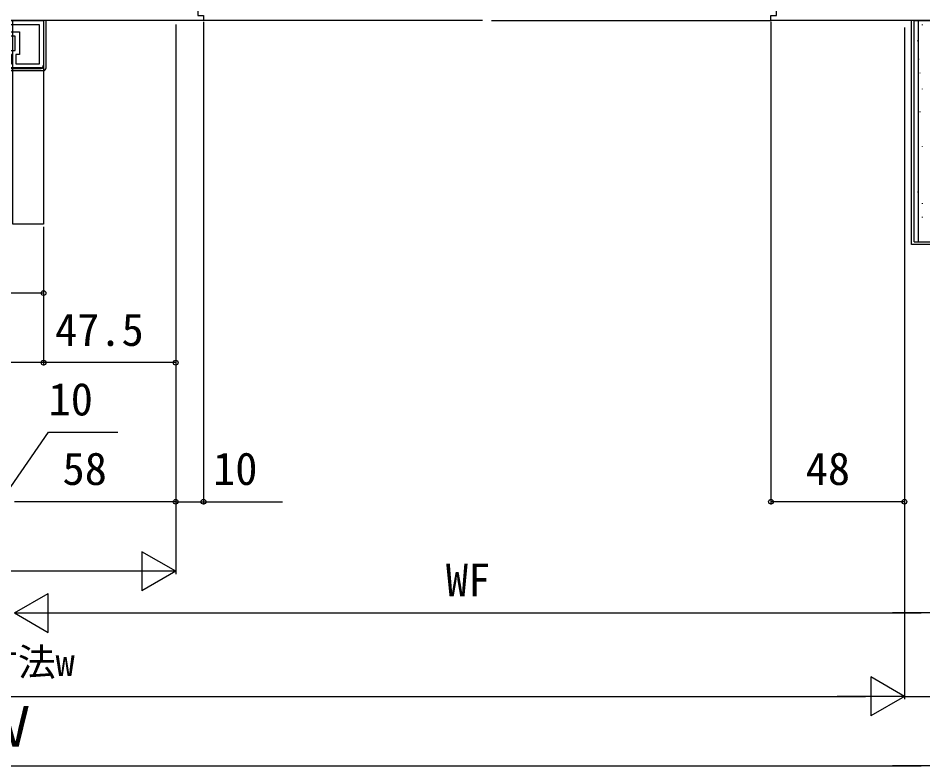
# Model space of a CAD drawing. Units: millimetres, scale not verified. Extents: x -700 to 700, y -1043 to 1036.
# Drawn here: x 45.8 to 371.1, y -558 to -289.1 of the extents above; entities that cross this region are included whole.
import ezdxf
from ezdxf.enums import TextEntityAlignment as Align

# ---------------------------------------------------------------- set-up
doc = ezdxf.new("R2010")
doc.units = ezdxf.units.MM
doc.header["$LTSCALE"] = 6
for name, color, linetype in [('0-2_YKK_11', 7, 'Continuous'), ('0-4_YKK_12', 2, 'Continuous'), ('0-5_YKK_13', 4, 'Continuous'), ('0-7_YKK_D', 6, 'Continuous'), ('0-9_YSS_K', 3, 'Continuous'), ('0-A_YSS_KE', 3, 'Continuous')]:
    doc.layers.add(name, color=color, linetype=linetype)
doc.styles.add('ＭＳ ゴシック', font='')
doc.styles.get('ＭＳ ゴシック').set_extended_font_data('MS Gothic')

msp = doc.modelspace()

# ---------------------------------------------------------------- linework, layer by layer
at = {"layer": '0-2_YKK_11'}
for points in [[(107.198, -280.031), (110.498, -280.031), (110.498, -288.231), (112.498, -288.231), (112.498, -290.031), (73.498, -290.031), (34.498, -290.031), (34.498, -288.231), (36.498, -288.231), (36.498, -280.031), (39.798, -280.031)], [(380.498, -290.031), (316.498, -290.031), (316.498, -288.231), (318.498, -288.231), (318.498, -280.031), (321.798, -280.031)], [(34.498, -290.031), (54.998, -290.031), (54.998, -306.031)], [(53.998, -307.031), (34.498, -307.031), (34.498, -305.531), (43.498, -305.531), (43.498, -302.231), (34.498, -302.231), (34.498, -298.981), (35.998, -298.981), (35.998, -300.731), (44.798, -300.731), (44.798, -295.631), (35.998, -295.631), (35.998, -298.081), (34.498, -298.081), (34.498, -294.131), (40.898, -294.131), (40.898, -291.531), (34.498, -291.531), (34.498, -290.031)]]:
    msp.add_lwpolyline(points, dxfattribs=at)
msp.add_lwpolyline([(53.498, -305.531), (53.498, -291.531), (42.398, -291.531), (42.398, -294.131), (46.298, -294.131), (46.298, -302.231), (44.998, -302.231), (44.998, -305.531)], close=True, dxfattribs=at)
msp.add_arc((53.998, -306.031), 1, 270.00001, 359.99999, dxfattribs=at)
at = {"layer": '0-4_YKK_12'}
for p, q in [((212.814, -290.033), (111.998, -290.031)), ((215.998, -290.032), (316.638, -290.033))]:
    msp.add_line(p, q, dxfattribs=at)
at = {"layer": '0-5_YKK_13'}
for p, q in [((55.098, -306.231), (55.098, -290.031)), ((34.298, -307.231), (54.098, -307.231)), ((34.798, -308.031), (54.898, -308.031))]:
    msp.add_line(p, q, dxfattribs=at)
msp.add_lwpolyline([(55.898, -307.031), (55.898, -290.031), (34.798, -290.031)], dxfattribs=at)
msp.add_lwpolyline([(43.998, -290.031), (54.998, -290.031), (54.998, -363.231), (43.998, -363.231)], close=True, dxfattribs=at)
for centre in [(54.098, -306.231), (54.898, -307.031)]:
    msp.add_arc(centre, 1, 270, 0, dxfattribs=at)
at = {"layer": '0-7_YKK_D'}
for p, q in [((102.498, -291.421), (102.498, -464.028)), ((102.498, -291.421), (102.5, -489.026)), ((102.498, -291.421), (102.498, -464.028)), ((112.498, -290.531), (112.498, -464.028)), ((316.498, -290.531), (316.498, -464.026)), ((364.499, -292.496), (364.499, -534.027)), ((364.499, -293.496), (364.499, -534.027)), ((364.499, -293.496), (364.499, -464.026)), ((102.497, -305.031), (102.497, -414.031)), ((54.996, -364.231), (54.996, -414.031)), ((54.996, -364.231), (54.996, -414.031)), ((54.996, -364.231), (54.996, -389.031)), ((54.996, -413.031), (-248.002, -413.031)), ((102.497, -413.031), (54.996, -413.031)), ((102.498, -463.028), (44.498, -463.028)), ((364.499, -463.026), (316.498, -463.026)), ((102.5, -488.026), (90.376, -481.026)), ((90.376, -481.026), (90.376, -495.026)), ((88.5, -488.026), (-281.5, -488.029)), ((102.5, -488.026), (78.251, -488.026)), ((102.5, -488.026), (90.376, -495.026)), ((44.498, -503.027), (56.623, -496.027)), ((56.623, -510.027), (56.623, -496.027)), ((44.498, -503.027), (56.623, -510.027)), ((44.498, -503.027), (68.747, -503.027)), ((58.498, -503.027), (370.498, -503.027)), ((384.498, -503.027), (360.25, -503.027)), ((364.499, -533.027), (352.375, -526.027)), ((352.375, -526.027), (352.375, -540.027)), ((-261.501, -533.027), (350.499, -533.027)), ((364.499, -533.027), (340.251, -533.027)), ((364.499, -533.027), (352.375, -540.027)), ((-281.503, -558.021), (370.497, -558.027)), ((384.497, -558.027), (360.248, -558.026))]:
    msp.add_line(p, q, dxfattribs=at)
for points in [[(54.996, -388.031), (34.496, -388.031), (-11.176, -388.031)], [(39.497, -463.028), (56.755, -438.028), (81.755, -438.028)], [(102.498, -463.028), (112.498, -463.028), (140.898, -463.028)], [(364.499, -533.027), (384.499, -533.027), (414.172, -533.027)]]:
    msp.add_lwpolyline(points, dxfattribs=at)
for centre in [(54.996, -388.031), (54.996, -413.031), (54.996, -413.031), (102.497, -413.031), (102.498, -463.028), (102.498, -463.028), (112.498, -463.028), (316.498, -463.026), (364.499, -463.026)]:
    msp.add_circle(centre, 0.85, dxfattribs=at)
at = {"layer": '0-9_YSS_K'}
for p, q in [((366.999, -370.533), (366.999, -290.033)), ((369.499, -369.533), (369.499, -290.033)), ((370.84, -291.452), (370.84, -291.652)), ((369.191, -297.221), (369.191, -297.421)), ((369.594, -303.833), (369.594, -304.033)), ((370.015, -308.759), (370.015, -308.959)), ((370.84, -314.528), (370.84, -314.728)), ((370.015, -322.77), (370.015, -322.97)), ((370.84, -335.132), (370.84, -335.332)), ((369.191, -351.547), (369.191, -351.747)), ((370.84, -355.668), (370.84, -355.868)), ((370.84, -360.613), (370.84, -360.813)), ((561.993, -370.533), (366.999, -370.533))]:
    msp.add_line(p, q, dxfattribs=at)
at = {"layer": '0-A_YSS_KE'}
for p, q in [((367.999, -369.533), (367.999, -290.033)), ((367.999, -290.033), (380.499, -290.033)), ((367.999, -369.533), (380.499, -369.533))]:
    msp.add_line(p, q, dxfattribs=at)

# ---------------------------------------------------------------- texts
at = {"layer": '0-7_YKK_D', "style": 'ＭＳ ゴシック'}
for s, height, p in [('47.5', 11.73, (59.11, -410.531)), ('10', 11.73, (56.8, -435.528)), ('58', 11.73, (61.816, -460.528)), ('10', 11.73, (115.944, -460.528)), ('48', 11.73, (328.999, -460.526)), ('WF', 11.73, (199.635, -500.527)), ('内法基準寸法w', 9.971, (-22.226, -528.672))]:
    msp.add_text(s, height=height, dxfattribs=at).set_placement(p, align=Align.BOTTOM_LEFT)
msp.add_text('Ｗ', height=14.66, rotation=359.999, dxfattribs=at).set_placement((30.292, -555.524), align=Align.BOTTOM_LEFT)

doc.saveas('drawing.dxf')
